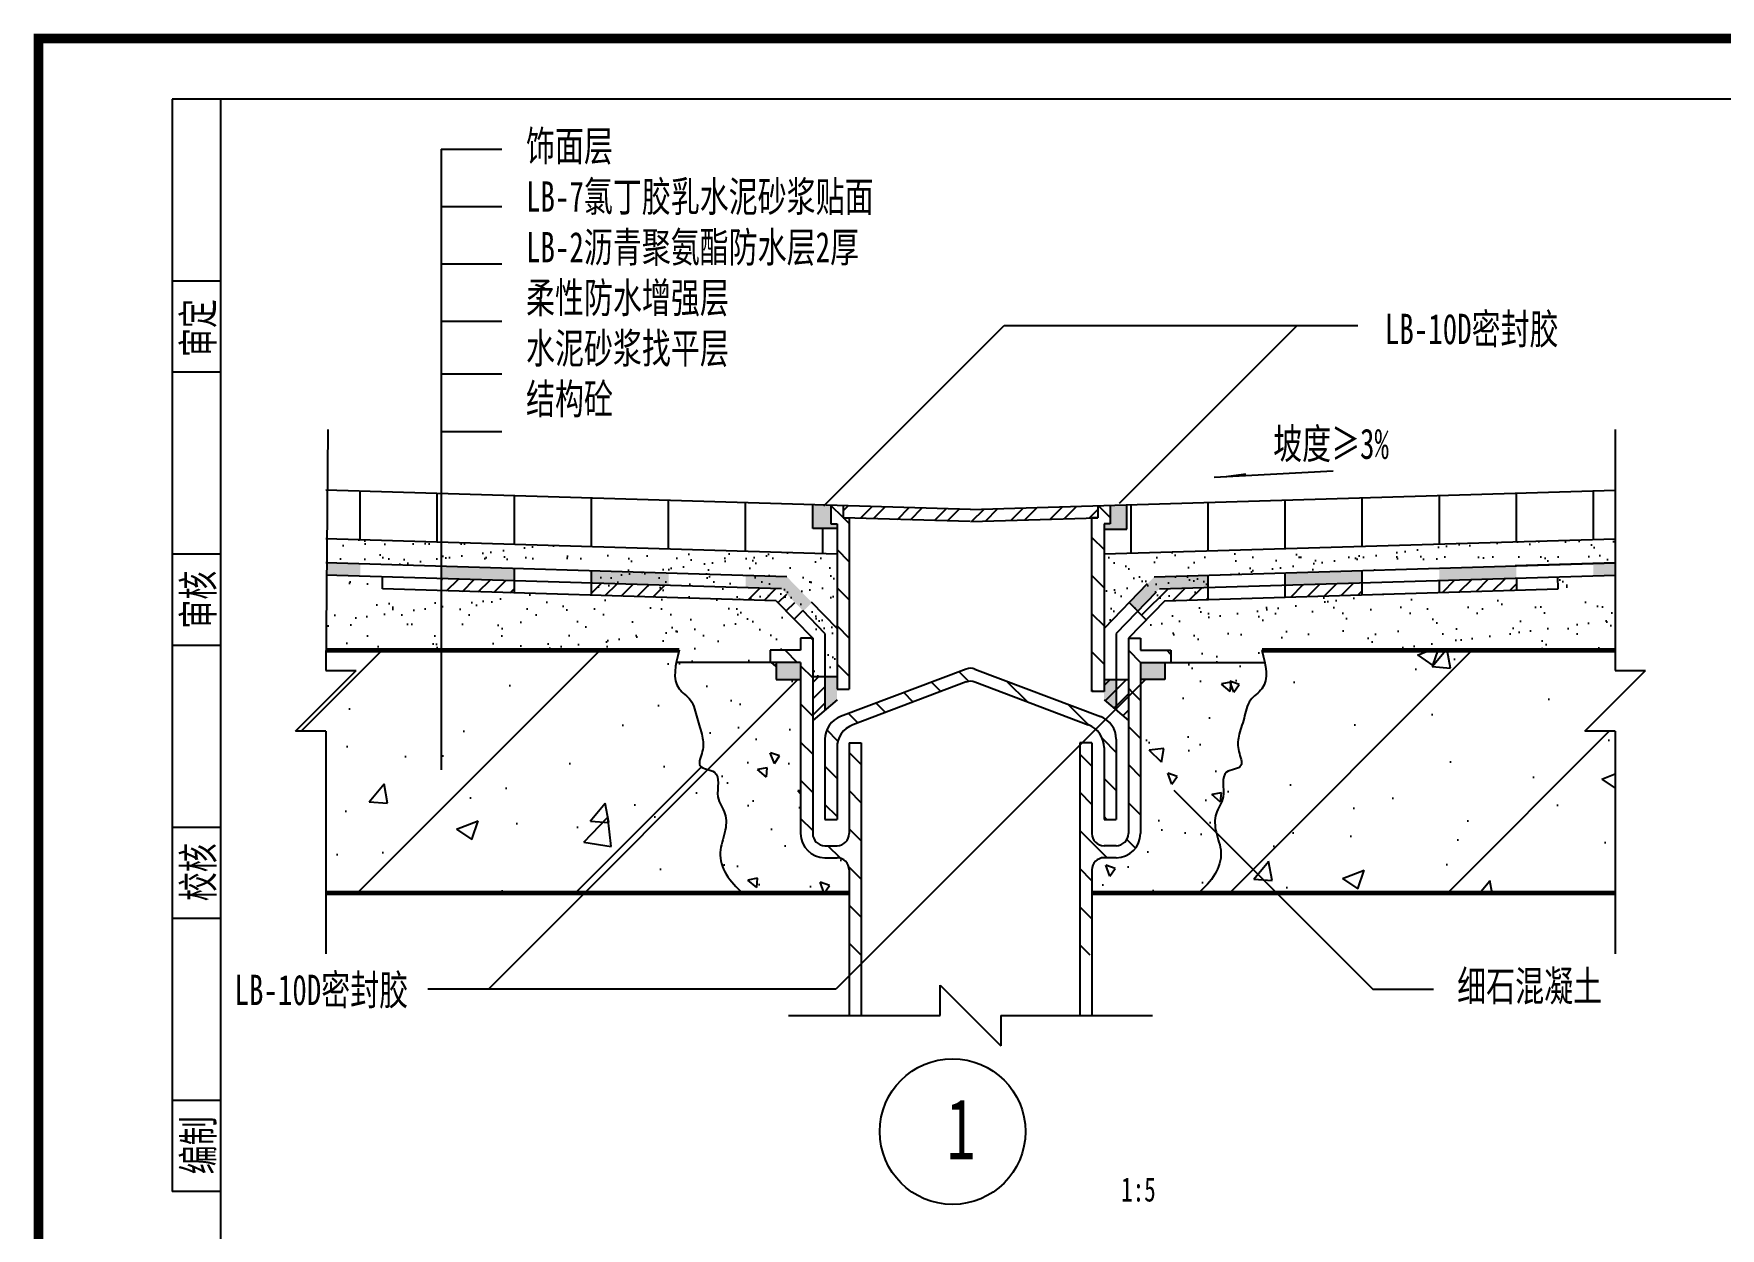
# Model space of a CAD drawing. Extents: x -1435 to -294, y -762 to 85.
# Drawn here: x -1435.2 to -1296.3, y -663.9 to -565.5 of the extents above; entities that cross this region are included whole.
import ezdxf

# ---------------------------------------------------------------- set-up
doc = ezdxf.new("R2010")
doc.units = 0
doc.layers.get('0').update_dxf_attribs({"linetype": 'CONTINUOUS'})
doc.styles.get("Standard").update_dxf_attribs({"font": 'SimSun.ttf', "width": 0.7, "height": 2.5})
pattern_1 = [(45, (-1160.6714, -112.1973), (-0.6735192, 0.6735192), [])]

msp = doc.modelspace()

# ---------------------------------------------------------------- hatches: boundary and pattern name
h = msp.add_hatch()
h.set_pattern_fill('ANSI31', color=256, scale=2, angle=45, style=0)
h.set_pattern_definition([(90, (-1160.6714, -118.197), (-6.35, 1e-15), [])])
h.paths.add_polyline_path([(-1369.04, -608.32), (-1369.04, -606.22), (-1371.04, -606.22), (-1371.04, -604.26), (-1401.66, -603.34), (-1401.66, -607.34)])
h.paths.add_polyline_path([(-1401.66, -603.34), (-1411.14, -603.06), (-1411.14, -607.06), (-1401.66, -607.34)])
h.paths.add_polyline_path([(-1345.16, -604.26), (-1345.16, -606.28), (-1347.04, -606.28), (-1347.04, -608.32), (-1336.96, -608.02), (-1332.83, -603.89)])
h.paths.add_polyline_path([(-1304.94, -607.06), (-1304.94, -603.06), (-1332.83, -603.89), (-1336.96, -608.02)])
h = msp.add_hatch(color=256)
h.paths.add_polyline_path([(-1369.54, -604.3), (-1371.04, -604.26), (-1371.04, -606.22), (-1369.04, -606.22), (-1369.04, -605.85), (-1369.54, -605.85)])
h.paths.add_polyline_path([(-1374.04, -617.26), (-1374.04, -618.66), (-1372.04, -618.66), (-1372.04, -617.26)])
h.paths.add_polyline_path([(-1345.16, -604.26), (-1346.54, -604.3), (-1346.54, -605.85), (-1347.04, -605.85), (-1347.04, -606.28), (-1345.16, -606.28)])
h.paths.add_polyline_path([(-1342.04, -618.66), (-1342.04, -617.26), (-1344.04, -617.26), (-1344.04, -618.66)])
h = msp.add_hatch()
h.set_pattern_fill('ANSI31', color=256, scale=0.7, angle=90, style=0)
h.paths.add_polyline_path([(-1368.04, -605.35), (-1368.06, -605.35), (-1368.54, -605.35), (-1368.54, -604.33), (-1369.54, -604.3), (-1369.54, -605.85), (-1369.04, -605.85), (-1369.04, -619.46), (-1368.04, -619.46)])
h.paths.add_polyline_path([(-1347.04, -605.85), (-1346.54, -605.85), (-1346.54, -604.3), (-1347.54, -604.33), (-1347.54, -605.35), (-1348.03, -605.35), (-1348.04, -605.35), (-1348.04, -619.66), (-1347.04, -619.66)])
h = msp.add_hatch()
h.set_pattern_fill('STEEL', color=256, scale=0.7, style=0)
h.set_pattern_definition([(45, (0, 0), (-1.5715448, 1.5715448), []), (45, (0, 1.1113), (-1.5715448, 1.5715448), [])])
h.paths.add_polyline_path([(-1347.54, -604.33), (-1358.04, -604.65), (-1368.54, -604.33), (-1368.54, -605.33), (-1368.06, -605.35), (-1368.04, -605.35), (-1368.04, -605.35), (-1358.04, -605.65), (-1348.04, -605.35), (-1348.04, -605.35), (-1348.03, -605.35), (-1347.54, -605.33)])
h = msp.add_hatch()
h.set_pattern_fill('AR-SAND', color=256, scale=0.05, style=0)
h.paths.add_polyline_path([(-1369.04, -608.35), (-1401.66, -607.35), (-1401.66, -609.35), (-1389.27, -609.72), (-1389.27, -610.72), (-1389.27, -611.72), (-1374.04, -612.17), (-1371.04, -615.26), (-1371.04, -618.44), (-1369.04, -618.44)])
h.paths.add_polyline_path([(-1401.66, -607.35), (-1411.06, -607.06), (-1411.08, -609.06), (-1401.66, -609.35)])
h = msp.add_hatch()
h.set_pattern_fill('AR-SAND', color=256, scale=0.05, style=0)
h.paths.add_polyline_path([(-1304.94, -607.06), (-1347.04, -608.32), (-1347.04, -614.45), (-1344.98, -612.33), (-1343.56, -613.74), (-1342.04, -612.17), (-1338.47, -612.07), (-1338.47, -611.07), (-1338.47, -610.07), (-1304.94, -609.06)])
h = msp.add_hatch(color=256)
h.paths.add_polyline_path([(-1401.66, -609.35), (-1401.66, -610.35), (-1395.62, -610.53), (-1395.62, -609.53)])
h.paths.add_polyline_path([(-1408.32, -609.15), (-1411.14, -609.06), (-1411.14, -610.06), (-1408.32, -610.15)])
h.paths.add_polyline_path([(-1389.27, -609.72), (-1389.27, -610.72), (-1382.92, -610.91), (-1382.92, -609.91)])
h.paths.add_polyline_path([(-1376.57, -610.1), (-1376.57, -611.1), (-1373.6, -611.19), (-1371.82, -613.02), (-1371.1, -612.33), (-1373.17, -610.2)])
h.paths.add_polyline_path([(-1370.04, -621.19), (-1369.04, -620.35), (-1369.04, -618.45), (-1370.04, -618.45)])
h.paths.add_polyline_path([(-1346.1, -621.14), (-1346.04, -621.08), (-1346.04, -618.66), (-1347.04, -618.66), (-1347.04, -620.35)])
h.paths.add_polyline_path([(-1344.26, -613.02), (-1342.48, -611.19), (-1338.47, -611.07), (-1338.47, -610.07), (-1342.91, -610.2), (-1344.98, -612.33)])
h.paths.add_polyline_path([(-1325.77, -609.69), (-1332.12, -609.88), (-1332.12, -610.88), (-1325.77, -610.69)])
h.paths.add_polyline_path([(-1319.42, -610.5), (-1313.07, -610.31), (-1313.07, -609.3), (-1319.42, -609.5)])
msp.add_hatch(color=256).paths.add_polyline_path([(-1304.94, -610.06), (-1304.94, -609.06), (-1306.72, -609.11), (-1306.72, -610.11)])
h = msp.add_hatch()
h.set_pattern_fill('AR-SAND', color=256, scale=0.07, style=0)
edge = h.paths.add_edge_path()
edge.add_line((-1304.94, -610.06), (-1309.65, -610.2))
edge.add_line((-1309.65, -610.2), (-1309.62, -611.2))
edge.add_line((-1309.62, -611.2), (-1342.04, -612.17))
edge.add_line((-1342.04, -612.17), (-1345.04, -615.26))
edge.add_line((-1345.04, -615.26), (-1344.04, -615.26))
edge.add_line((-1344.04, -615.26), (-1344.04, -616.26))
edge.add_line((-1344.04, -616.26), (-1341.54, -616.26))
edge.add_line((-1341.54, -616.26), (-1341.54, -617.26))
edge.add_line((-1341.54, -617.26), (-1333.8, -617.26))
edge.add_spline(control_points=[(-1333.8, -617.26), (-1333.87, -616.94), (-1333.95, -616.6), (-1334.04, -616.26)], knot_values=[0, 0, 0, 0, 0.894815, 0.894815, 0.894815, 0.894815], degree=3, periodic=0)
edge.add_line((-1334.04, -616.26), (-1306.77, -616.26))
edge.add_line((-1306.77, -616.26), (-1304.94, -616.26))
edge.add_line((-1304.94, -616.26), (-1304.94, -610.06))
edge = h.paths.add_edge_path()
edge.add_line((-1372.04, -615.26), (-1371.04, -615.26))
edge.add_line((-1371.04, -615.26), (-1374.04, -612.17))
edge.add_line((-1374.04, -612.17), (-1401.66, -611.35))
edge.add_line((-1401.66, -611.35), (-1401.66, -616.26))
edge.add_line((-1401.66, -616.26), (-1382.04, -616.26))
edge.add_spline(control_points=[(-1382.04, -616.26), (-1382.13, -616.6), (-1382.21, -616.94), (-1382.28, -617.26)], knot_values=[0, 0, 0, 0, 0.894815, 0.894815, 0.894815, 0.894815], degree=3, periodic=0)
edge.add_line((-1382.28, -617.26), (-1374.54, -617.26))
edge.add_line((-1374.54, -617.26), (-1374.54, -616.26))
edge.add_line((-1374.54, -616.26), (-1372.04, -616.26))
edge.add_line((-1372.04, -616.26), (-1372.04, -615.26))
h.paths.add_polyline_path([(-1401.66, -611.35), (-1406.47, -611.2), (-1406.47, -610.2), (-1411.08, -610.06), (-1411.13, -616.26), (-1401.66, -616.26)])
h = msp.add_hatch()
h.set_pattern_fill('ANSI31', color=256, scale=0.3, style=0)
h.set_pattern_definition(pattern_1)
h.paths.add_polyline_path([(-1370.04, -618.45), (-1371.04, -618.45), (-1371.04, -622.04), (-1370.04, -621.19)])
h.paths.add_polyline_path([(-1346.04, -618.66), (-1347.04, -618.66), (-1347.04, -620.35), (-1346.1, -621.14), (-1346.04, -621.08)])
h.paths.add_polyline_path([(-1374.04, -612.17), (-1372.54, -613.72), (-1371.82, -613.02), (-1373.6, -611.19), (-1376.57, -611.1), (-1376.57, -612.1)])
h.paths.add_polyline_path([(-1389.27, -610.72), (-1389.27, -611.72), (-1382.92, -611.91), (-1382.92, -610.91)])
h.paths.add_polyline_path([(-1401.66, -610.35), (-1401.66, -611.35), (-1395.62, -611.53), (-1395.62, -610.53)])
h.paths.add_polyline_path([(-1338.47, -612.07), (-1338.47, -611.07), (-1342.48, -611.19), (-1344.26, -613.02), (-1343.54, -613.72), (-1342.04, -612.17)])
h.paths.add_polyline_path([(-1325.77, -611.69), (-1325.77, -610.69), (-1332.12, -610.88), (-1332.12, -611.88)])
h.paths.add_polyline_path([(-1313.07, -611.31), (-1313.07, -610.31), (-1319.42, -610.5), (-1319.42, -611.5)])
h = msp.add_hatch()
h.set_pattern_fill('ANSI31', color=256, scale=0.7, angle=90, style=0)
h.paths.add_polyline_path([(-1358.39, -618.87, -0.182182), (-1357.69, -618.87), (-1348.34, -622.4, -0.089799), (-1347.72, -622.76), (-1346.9, -621.94, 0.06218), (-1347.34, -621.71), (-1357.69, -617.8, 0.182182), (-1358.39, -617.8), (-1368.75, -621.71, 0.312183), (-1370.04, -623.58), (-1370.04, -630.19), (-1369.04, -630.19), (-1369.04, -624.27, -0.312183), (-1367.75, -622.4)])
h.paths.add_polyline_path([(-1367.04, -623.89), (-1368.04, -623.89), (-1368.04, -631.36, -0.414214), (-1369.04, -632.36), (-1370.04, -632.36, -0.414214), (-1371.04, -631.36), (-1371.04, -615.26), (-1372.04, -615.26), (-1372.04, -616.26), (-1374.54, -616.26), (-1374.54, -617.26), (-1372.04, -617.26), (-1372.04, -631.35, 0.414214), (-1370.04, -633.35), (-1369.04, -633.35, -0.414214), (-1368.04, -634.35), (-1368.04, -641.35), (-1367.04, -641.35)])
h.paths.add_polyline_path([(-1347.04, -633.35), (-1346.04, -633.35, 0.414214), (-1344.04, -631.35), (-1344.04, -619.08), (-1345.04, -620.08), (-1345.04, -631.36, -0.414214), (-1346.04, -632.36), (-1347.04, -632.36, -0.414214), (-1348.04, -631.36), (-1348.04, -623.89), (-1348.85, -623.89), (-1349.04, -624.08), (-1349.04, -641.35), (-1348.04, -641.35), (-1348.04, -634.35, -0.414214)])
h.paths.add_polyline_path([(-1346.04, -623.58, 0.245243), (-1346.9, -621.94), (-1347.72, -622.76, -0.21632), (-1347.04, -624.27), (-1347.04, -630.19), (-1346.04, -630.19)], flags=17)
h = msp.add_hatch()
h.set_pattern_fill('ANSI31', color=256, scale=0.7, angle=90, style=0)
h.paths.add_polyline_path([(-1341.54, -616.26), (-1344.04, -616.26), (-1344.04, -615.26), (-1345.04, -615.26), (-1345.04, -620.08), (-1344.04, -619.08), (-1344.04, -617.26), (-1341.54, -617.26)])
h = msp.add_hatch()
h.set_pattern_fill('ANSI31', color=256, scale=4, style=0)
edge = h.paths.add_edge_path()
edge.add_spline(control_points=[(-1379.67, -626.08), (-1379.95, -626), (-1380.64, -625.81), (-1380, -624.52), (-1380.1, -623.25), (-1380.63, -621.87), (-1380.86, -620.32), (-1382.5, -619.32), (-1382.45, -618.1), (-1382.28, -617.26)], knot_values=[0.894815, 0.894815, 0.894815, 0.894815, 1.651249, 2.814558, 4.083348, 5.629039, 7.211214, 8.534321, 10.805227, 10.805227, 10.805227, 10.805227], degree=3, periodic=0)
edge.add_spline(control_points=[(-1382.28, -617.26), (-1382.21, -616.94), (-1382.13, -616.6), (-1382.04, -616.26)], knot_values=[0, 0, 0, 0, 0.894815, 0.894815, 0.894815, 0.894815], degree=3, periodic=0)
edge.add_line((-1382.04, -616.26), (-1411.13, -616.26))
edge.add_line((-1411.13, -616.26), (-1411.14, -617.93))
edge.add_line((-1411.14, -617.93), (-1408.64, -617.93))
edge.add_line((-1408.64, -617.93), (-1413.64, -622.93))
edge.add_line((-1413.64, -622.93), (-1411.14, -622.93))
edge.add_line((-1411.14, -622.93), (-1411.14, -636.26))
edge.add_line((-1411.14, -636.26), (-1389.86, -636.26))
edge.add_line((-1389.86, -636.26), (-1379.67, -626.08))
edge = h.paths.add_edge_path()
edge.add_spline(control_points=[(-1376.82, -636.26), (-1377.32, -635.79), (-1378.27, -634.88), (-1378.89, -632.93), (-1378.2, -631.34), (-1378.09, -629.66), (-1379.23, -628.31), (-1378.53, -626.43), (-1379.48, -626.14), (-1379.67, -626.08)], knot_values=[10.805227, 10.805227, 10.805227, 10.805227, 12.865684, 14.737706, 16.463716, 17.964378, 19.47441, 21.526341, 22.068301, 22.068301, 22.068301, 22.068301], degree=3, periodic=0)
edge.add_line((-1379.67, -626.08), (-1389.86, -636.26))
edge.add_line((-1389.86, -636.26), (-1376.82, -636.26))
edge = h.paths.add_edge_path()
edge.add_line((-1304.94, -622.93), (-1307.44, -622.93))
edge.add_line((-1307.44, -622.93), (-1302.44, -617.93))
edge.add_line((-1302.44, -617.93), (-1304.94, -617.93))
edge.add_line((-1304.94, -617.93), (-1304.94, -616.26))
edge.add_line((-1304.94, -616.26), (-1334.04, -616.26))
edge.add_spline(control_points=[(-1334.04, -616.26), (-1333.95, -616.6), (-1333.87, -616.94), (-1333.8, -617.26)], knot_values=[0, 0, 0, 0, 0.894815, 0.894815, 0.894815, 0.894815], degree=3, periodic=0)
edge.add_spline(control_points=[(-1333.8, -617.26), (-1333.63, -618.1), (-1333.58, -619.32), (-1335.22, -620.32), (-1335.45, -621.87), (-1335.99, -623.25), (-1336.08, -624.52), (-1335.34, -626.03), (-1337.67, -626.09), (-1336.85, -628.31), (-1337.99, -629.66), (-1337.92, -630.75), (-1337.8, -631.27), (-1337.79, -631.29)], knot_values=[0.894815, 0.894815, 0.894815, 0.894815, 3.165721, 4.488828, 6.071003, 7.616694, 8.885484, 10.048793, 11.347188, 13.399118, 14.909151, 16.409813, 16.471314, 16.471314, 16.471314, 16.471314], degree=3, periodic=0)
edge.add_line((-1337.79, -631.29), (-1332.82, -636.26))
edge.add_line((-1332.82, -636.26), (-1304.94, -636.26))
edge.add_line((-1304.94, -636.26), (-1304.94, -622.93))
edge = h.paths.add_edge_path()
edge.add_spline(control_points=[(-1337.79, -631.29), (-1337.66, -631.84), (-1337.2, -632.95), (-1337.81, -634.88), (-1338.76, -635.79), (-1339.26, -636.26)], knot_values=[16.471314, 16.471314, 16.471314, 16.471314, 18.135823, 20.007845, 22.068301, 22.068301, 22.068301, 22.068301], degree=3, periodic=0)
edge.add_line((-1339.26, -636.26), (-1332.82, -636.26))
edge.add_line((-1332.82, -636.26), (-1337.79, -631.29))
h = msp.add_hatch()
h.set_pattern_fill('AR-CONC', color=256, scale=0.1, style=0)
h.set_pattern_definition([(50, (0, 0), (18.21847, -1.59391), [1.905, -20.955]), (355, (0, 0), (-3.52428, 19.10566), [1.524, -16.764]), (100.451, (1.518, -0.133), (14.69425, 17.51167), [1.619, -17.809]), (46.1842, (0, 5.08), (27.1079, -4.20423), [2.8575, -31.4325]), (96.6356, (2.26, 4.73), (23.74042, 24.74256), [2.4285, -26.7135]), (351.184, (0, 5.08), (23.74046, 24.7425), [2.286, -25.146]), (21, (2.54, 3.81), (15.16149, -10.22655), [1.905, -20.955]), (326, (2.54, 3.81), (6.1802, 18.4188), [1.524, -16.764]), (71.4514, (3.803, 2.958), (21.34165, 8.19229), [1.619, -17.809]), (37.5, (0, 0), (0.30886, 8.455504), [0, -16.5608, 0, -17.018, 0, -16.8275]), (7.5, (0, 0), (6.681966, 10.01806), [0, -9.7028, 0, -16.1798, 0, -6.4135]), (327.5, (-5.664, 0), (13.55906, -0.572874), [0, -6.35, 0, -19.812, 0, -26.289]), (317.5, (-8.204, 0), (14.81292, 2.54265), [0, -8.255, 0, -13.1572, 0, -18.669])])
edge = h.paths.add_edge_path()
edge.add_line((-1304.94, -622.93), (-1307.44, -622.93))
edge.add_line((-1307.44, -622.93), (-1302.44, -617.93))
edge.add_line((-1302.44, -617.93), (-1304.94, -617.93))
edge.add_line((-1304.94, -617.93), (-1304.94, -616.26))
edge.add_line((-1304.94, -616.26), (-1334.04, -616.26))
edge.add_spline(control_points=[(-1334.04, -616.26), (-1333.95, -616.6), (-1333.87, -616.94), (-1333.8, -617.26)], knot_values=[0, 0, 0, 0, 0.894815, 0.894815, 0.894815, 0.894815], degree=3, periodic=0)
edge.add_spline(control_points=[(-1333.8, -617.26), (-1333.63, -618.1), (-1333.58, -619.32), (-1335.22, -620.32), (-1335.45, -621.87), (-1335.99, -623.25), (-1336.08, -624.52), (-1335.34, -626.03), (-1337.67, -626.09), (-1336.85, -628.31), (-1337.99, -629.66), (-1337.92, -630.75), (-1337.8, -631.27), (-1337.79, -631.29)], knot_values=[0.894815, 0.894815, 0.894815, 0.894815, 3.165721, 4.488828, 6.071003, 7.616694, 8.885484, 10.048793, 11.347188, 13.399118, 14.909151, 16.409813, 16.471314, 16.471314, 16.471314, 16.471314], degree=3, periodic=0)
edge.add_line((-1337.79, -631.29), (-1332.82, -636.26))
edge.add_line((-1332.82, -636.26), (-1304.94, -636.26))
edge.add_line((-1304.94, -636.26), (-1304.94, -622.93))
edge = h.paths.add_edge_path()
edge.add_spline(control_points=[(-1337.79, -631.29), (-1337.66, -631.84), (-1337.2, -632.95), (-1337.81, -634.88), (-1338.76, -635.79), (-1339.26, -636.26)], knot_values=[16.471314, 16.471314, 16.471314, 16.471314, 18.135823, 20.007845, 22.068301, 22.068301, 22.068301, 22.068301], degree=3, periodic=0)
edge.add_line((-1339.26, -636.26), (-1332.82, -636.26))
edge.add_line((-1332.82, -636.26), (-1337.79, -631.29))
edge = h.paths.add_edge_path()
edge.add_spline(control_points=[(-1376.82, -636.26), (-1377.32, -635.79), (-1378.27, -634.88), (-1378.89, -632.93), (-1378.2, -631.34), (-1378.09, -629.66), (-1379.23, -628.31), (-1378.53, -626.43), (-1379.48, -626.14), (-1379.67, -626.08)], knot_values=[10.805227, 10.805227, 10.805227, 10.805227, 12.865684, 14.737706, 16.463716, 17.964378, 19.47441, 21.526341, 22.068301, 22.068301, 22.068301, 22.068301], degree=3, periodic=0)
edge.add_line((-1379.67, -626.08), (-1389.86, -636.26))
edge.add_line((-1389.86, -636.26), (-1376.82, -636.26))
edge = h.paths.add_edge_path()
edge.add_spline(control_points=[(-1379.67, -626.08), (-1379.95, -626), (-1380.64, -625.81), (-1380, -624.52), (-1380.1, -623.25), (-1380.63, -621.87), (-1380.86, -620.32), (-1382.5, -619.32), (-1382.45, -618.1), (-1382.28, -617.26)], knot_values=[0.894815, 0.894815, 0.894815, 0.894815, 1.651249, 2.814558, 4.083348, 5.629039, 7.211214, 8.534321, 10.805227, 10.805227, 10.805227, 10.805227], degree=3, periodic=0)
edge.add_spline(control_points=[(-1382.28, -617.26), (-1382.21, -616.94), (-1382.13, -616.6), (-1382.04, -616.26)], knot_values=[0, 0, 0, 0, 0.894815, 0.894815, 0.894815, 0.894815], degree=3, periodic=0)
edge.add_line((-1382.04, -616.26), (-1411.13, -616.26))
edge.add_line((-1411.13, -616.26), (-1411.14, -617.93))
edge.add_line((-1411.14, -617.93), (-1408.64, -617.93))
edge.add_line((-1408.64, -617.93), (-1413.64, -622.93))
edge.add_line((-1413.64, -622.93), (-1411.14, -622.93))
edge.add_line((-1411.14, -622.93), (-1411.14, -636.26))
edge.add_line((-1411.14, -636.26), (-1389.86, -636.26))
edge.add_line((-1389.86, -636.26), (-1379.67, -626.08))
h = msp.add_hatch()
h.set_pattern_fill('AR-CONC', color=256, scale=0.05, angle=90, style=0)
h.set_pattern_definition([(140, (-1160.6714, -112.197), (0.79695, 9.10923), [0.9525, -10.4775]), (85, (-1160.671, -112.197), (-9.55283, -1.76214), [0.762, -8.382]), (190.451, (-1160.605, -111.438), (-8.75583, 7.34713), [0.8095, -8.9045]), (136.1842, (-1163.211, -112.197), (2.10212, 13.55395), [1.42875, -15.71625]), (186.6356, (-1163.036, -111.068), (-12.37128, 11.8702), [1.21425, -13.35675]), (81.184, (-1163.211, -112.197), (-12.37126, 11.87023), [1.143, -12.573]), (111, (-1162.5764, -110.927), (5.11328, 7.58074), [0.9525, -10.4775]), (56, (-1162.576, -110.927), (-9.2094, 3.0901), [0.762, -8.382]), (161.4514, (-1162.15, -110.2955), (-4.09614, 10.67082), [0.8095, -8.9045]), (127.5, (-1160.6714, -112.1973), (-4.227752, 0.15443), [0, -8.2804, 0, -8.509, 0, -8.41375]), (97.5, (-1160.6714, -112.1973), (-5.00903, 3.340983), [0, -4.8514, 0, -8.0899, 0, -3.20675]), (57.5, (-1160.6714, -115.0294), (0.286437, 6.77953), [0, -3.175, 0, -9.906, 0, -13.1445]), (47.5, (-1160.6714, -116.2994), (-1.271325, 7.40646), [0, -4.1275, 0, -6.5786, 0, -9.3345])])
edge = h.paths.add_edge_path()
edge.add_line((-1372.04, -618.66), (-1372.26, -618.66))
edge.add_line((-1372.26, -618.66), (-1379.67, -626.08))
edge.add_spline(control_points=[(-1379.67, -626.08), (-1379.48, -626.14), (-1378.53, -626.43), (-1379.23, -628.31), (-1378.09, -629.66), (-1378.2, -631.34), (-1378.89, -632.93), (-1378.27, -634.88), (-1377.32, -635.79), (-1376.82, -636.26)], knot_values=[10.805227, 10.805227, 10.805227, 10.805227, 11.347188, 13.399118, 14.909151, 16.409813, 18.135823, 20.007845, 22.068301, 22.068301, 22.068301, 22.068301], degree=3, periodic=0)
edge.add_line((-1376.82, -636.26), (-1368.04, -636.26))
edge.add_line((-1368.04, -636.26), (-1368.04, -634.35))
edge.add_arc((-1369.04, -634.35), 1, 0, 90)
edge.add_line((-1369.04, -633.35), (-1370.04, -633.35))
edge.add_arc((-1370.04, -631.35), 2, 180, 270, ccw=False)
edge.add_line((-1372.04, -631.35), (-1372.04, -618.66))
edge = h.paths.add_edge_path()
edge.add_spline(control_points=[(-1382.28, -617.26), (-1382.45, -618.1), (-1382.5, -619.32), (-1380.86, -620.32), (-1380.63, -621.87), (-1380.1, -623.25), (-1380, -624.52), (-1380.64, -625.81), (-1379.95, -626), (-1379.67, -626.08)], knot_values=[0.894815, 0.894815, 0.894815, 0.894815, 3.165721, 4.488828, 6.071003, 7.616694, 8.885484, 10.048793, 10.805227, 10.805227, 10.805227, 10.805227], degree=3, periodic=0)
edge.add_line((-1379.67, -626.08), (-1372.26, -618.66))
edge.add_line((-1372.26, -618.66), (-1374.04, -618.66))
edge.add_line((-1374.04, -618.66), (-1374.04, -617.26))
edge.add_line((-1374.04, -617.26), (-1382.28, -617.26))
edge = h.paths.add_edge_path()
edge.add_spline(control_points=[(-1339.26, -636.26), (-1338.76, -635.79), (-1337.81, -634.88), (-1337.19, -632.93), (-1337.88, -631.34), (-1337.99, -629.66), (-1336.85, -628.31), (-1337.67, -626.09), (-1335.34, -626.03), (-1336.08, -624.52), (-1335.99, -623.25), (-1335.45, -621.87), (-1335.22, -620.32), (-1333.58, -619.32), (-1333.63, -618.1), (-1333.8, -617.26)], knot_values=[0.894815, 0.894815, 0.894815, 0.894815, 2.955271, 4.827293, 6.553303, 8.053965, 9.563997, 11.615928, 12.914323, 14.077631, 15.346421, 16.892113, 18.474288, 19.797395, 22.068301, 22.068301, 22.068301, 22.068301], degree=3, periodic=0)
edge.add_line((-1333.8, -617.26), (-1342.04, -617.26))
edge.add_line((-1342.04, -617.26), (-1342.04, -618.66))
edge.add_line((-1342.04, -618.66), (-1343.63, -618.66))
edge.add_line((-1343.63, -618.66), (-1344.04, -619.08))
edge.add_line((-1344.04, -619.08), (-1344.04, -631.35))
edge.add_arc((-1346.04, -631.35), 2, -90, 0, ccw=False)
edge.add_line((-1346.04, -633.35), (-1347.04, -633.35))
edge.add_arc((-1347.04, -634.35), 1, 90, 180)
edge.add_line((-1348.04, -634.35), (-1348.04, -636.26))
edge.add_line((-1348.04, -636.26), (-1339.26, -636.26))
h = msp.add_hatch()
h.set_pattern_fill('ANSI31', color=256, scale=0.3, style=0)
h.set_pattern_definition(pattern_1)
h.paths.add_polyline_path([(-1346.04, -621.08), (-1345.04, -620.08), (-1345.04, -618.66), (-1346.04, -618.66)])
h.paths.add_polyline_path([(-1346.04, -621.08), (-1346.04, -621.19), (-1345.04, -622.04), (-1345.04, -620.08)])

# ---------------------------------------------------------------- linework, layer by layer
for p, q in [((-1169.82, -570.85), (-1423.82, -570.85)), ((-1423.82, -570.85), (-1423.82, -660.85)), ((-1419.82, -570.85), (-1419.82, -756.85)), ((-1401.66, -574.95), (-1401.66, -626.11)), ((-1401.66, -574.95), (-1396.66, -574.95)), ((-1401.66, -579.68), (-1396.66, -579.68)), ((-1401.66, -584.41), (-1396.66, -584.41)), ((-1419.82, -585.85), (-1423.82, -585.85)), ((-1401.66, -589.14), (-1396.66, -589.14)), ((-1370.12, -604.35), (-1355.27, -589.5)), ((-1355.27, -589.5), (-1326.14, -589.5)), ((-1345.78, -604.14), (-1331.14, -589.5)), ((-1419.82, -593.35), (-1423.82, -593.35)), ((-1401.66, -593.49), (-1396.66, -593.49)), ((-1410.99, -598.06), (-1411.14, -617.93)), ((-1401.66, -598.22), (-1396.66, -598.22)), ((-1304.94, -598.06), (-1304.94, -617.93)), ((-1328.16, -601.5), (-1337.96, -602.01)), ((-1358.04, -604.65), (-1411.14, -603.06)), ((-1371.04, -606.22), (-1371.04, -604.26)), ((-1369.54, -604.3), (-1369.54, -605.85)), ((-1368.54, -604.33), (-1368.54, -605.35)), ((-1358.04, -604.65), (-1304.94, -603.06)), ((-1347.54, -604.33), (-1347.54, -605.35)), ((-1346.54, -604.3), (-1346.54, -605.85)), ((-1345.16, -606.28), (-1345.16, -604.26)), ((-1358.07, -605.65), (-1368.54, -605.33)), ((-1368.54, -605.35), (-1368.04, -605.35)), ((-1368.04, -605.35), (-1368.04, -619.46)), ((-1358.01, -605.65), (-1347.54, -605.33)), ((-1347.54, -605.35), (-1348.04, -605.35)), ((-1348.04, -619.66), (-1348.04, -605.35)), ((-1369.04, -608.35), (-1411.14, -607.06)), ((-1369.04, -606.22), (-1371.04, -606.22)), ((-1369.54, -605.85), (-1369.04, -605.85)), ((-1369.04, -605.85), (-1369.04, -619.46)), ((-1346.54, -605.85), (-1347.04, -605.85)), ((-1347.04, -605.85), (-1347.04, -619.66)), ((-1347.04, -606.28), (-1345.16, -606.28)), ((-1347.04, -608.32), (-1304.94, -607.06)), ((-1419.82, -608.35), (-1423.82, -608.35)), ((-1373.17, -610.2), (-1411.14, -609.06)), ((-1395.62, -610.53), (-1395.62, -609.53)), ((-1389.27, -610.72), (-1389.27, -609.72)), ((-1342.91, -610.2), (-1304.94, -609.06)), ((-1332.12, -610.88), (-1332.12, -609.88)), ((-1325.77, -610.69), (-1325.77, -609.69)), ((-1304.94, -609.06), (-1313.16, -609.31)), ((-1373.6, -611.19), (-1411.14, -610.06)), ((-1406.47, -611.2), (-1406.47, -610.2)), ((-1374.04, -612.17), (-1406.47, -611.2)), ((-1395.62, -611.53), (-1395.62, -610.53)), ((-1389.27, -611.72), (-1389.27, -610.72)), ((-1343.48, -610.78), (-1347.04, -614.45)), ((-1342.48, -611.19), (-1304.94, -610.06)), ((-1342.04, -612.17), (-1309.62, -611.2)), ((-1338.47, -611.07), (-1338.47, -610.07)), ((-1338.47, -612.07), (-1338.47, -611.07)), ((-1332.12, -611.88), (-1332.12, -610.88)), ((-1325.77, -611.69), (-1325.77, -610.69)), ((-1319.44, -610.51), (-1319.44, -611.56)), ((-1313.07, -610.31), (-1313.07, -611.31)), ((-1309.62, -611.2), (-1309.65, -610.2)), ((-1374.04, -612.17), (-1371.04, -615.26)), ((-1369.04, -614.45), (-1371.14, -612.3)), ((-1342.76, -611.48), (-1346.04, -614.86)), ((-1342.04, -612.17), (-1345.04, -615.26)), ((-1344.97, -612.33), (-1343.56, -613.74)), ((-1370.04, -614.86), (-1371.85, -612.99)), ((-1371.04, -615.26), (-1372.04, -615.26)), ((-1372.04, -615.26), (-1372.04, -616.26)), ((-1371.04, -615.26), (-1371.04, -631.36)), ((-1370.04, -614.86), (-1370.04, -621.19)), ((-1346.04, -614.86), (-1346.04, -621.19)), ((-1345.04, -615.26), (-1345.04, -631.36)), ((-1345.04, -615.26), (-1344.04, -615.26)), ((-1344.04, -615.26), (-1344.04, -616.26)), ((-1419.82, -615.85), (-1423.82, -615.85)), ((-1382.04, -616.26), (-1411.14, -616.26)), ((-1372.04, -616.26), (-1374.54, -616.26)), ((-1374.54, -616.26), (-1374.54, -617.26)), ((-1344.04, -616.26), (-1341.54, -616.26)), ((-1341.54, -616.26), (-1341.54, -617.26)), ((-1334.04, -616.26), (-1306.77, -616.26)), ((-1413.64, -622.93), (-1408.64, -617.93)), ((-1411.14, -617.93), (-1408.64, -617.93)), ((-1372.04, -617.26), (-1382.28, -617.26)), ((-1374.04, -617.26), (-1374.04, -618.66)), ((-1372.04, -617.26), (-1372.04, -631.35)), ((-1358.39, -617.8), (-1368.75, -621.71)), ((-1357.69, -617.8), (-1347.34, -621.71)), ((-1344.04, -617.26), (-1344.04, -631.35)), ((-1344.04, -617.26), (-1333.8, -617.26)), ((-1342.04, -617.26), (-1342.04, -618.66)), ((-1307.44, -622.93), (-1302.44, -617.93)), ((-1304.94, -617.93), (-1302.44, -617.93)), ((-1372.26, -618.66), (-1397.76, -644.17)), ((-1374.04, -618.66), (-1372.04, -618.66)), ((-1369.04, -618.44), (-1371.04, -618.44)), ((-1343.63, -618.66), (-1369.13, -644.17)), ((-1369.04, -619.46), (-1368.04, -619.46)), ((-1358.39, -618.87), (-1367.75, -622.4)), ((-1357.69, -618.87), (-1348.34, -622.4)), ((-1347.04, -619.66), (-1348.04, -619.66)), ((-1347.04, -618.66), (-1345.04, -618.66)), ((-1342.04, -618.66), (-1344.04, -618.66)), ((-1369.04, -620.35), (-1371.04, -622.04)), ((-1347.04, -620.35), (-1345.04, -622.04)), ((-1411.14, -622.93), (-1413.64, -622.93)), ((-1411.14, -622.93), (-1411.14, -641.26)), ((-1370.04, -623.58), (-1370.04, -630.19)), ((-1346.04, -623.58), (-1346.04, -630.19)), ((-1304.94, -622.93), (-1307.44, -622.93)), ((-1304.94, -622.93), (-1304.94, -641.26)), ((-1369.04, -624.27), (-1369.04, -630.19)), ((-1368.04, -623.89), (-1368.04, -631.36)), ((-1368.04, -623.89), (-1367.04, -623.89)), ((-1367.04, -623.89), (-1367.04, -646.35)), ((-1349.04, -623.89), (-1349.04, -646.35)), ((-1348.04, -623.89), (-1349.04, -623.89)), ((-1348.04, -623.89), (-1348.04, -631.36)), ((-1347.04, -624.27), (-1347.04, -630.19)), ((-1341.3, -627.78), (-1324.91, -644.17)), ((-1370.04, -630.19), (-1369.04, -630.19)), ((-1347.04, -630.19), (-1346.04, -630.19)), ((-1419.82, -630.85), (-1423.82, -630.85)), ((-1370.04, -632.36), (-1369.04, -632.36)), ((-1370.04, -632.36), (-1370.04, -632.36)), ((-1370.04, -633.35), (-1369.04, -633.35)), ((-1346.04, -632.36), (-1347.04, -632.36)), ((-1346.04, -633.35), (-1347.04, -633.35)), ((-1346.04, -632.36), (-1346.04, -632.36)), ((-1368.04, -634.35), (-1368.04, -646.35)), ((-1348.04, -634.35), (-1348.04, -646.35)), ((-1368.04, -636.26), (-1411.14, -636.26)), ((-1348.04, -636.26), (-1304.94, -636.26)), ((-1419.82, -638.35), (-1423.82, -638.35)), ((-1369.13, -644.17), (-1402.76, -644.17)), ((-1360.54, -643.85), (-1355.54, -648.85)), ((-1360.54, -646.35), (-1360.54, -643.85)), ((-1324.91, -644.17), (-1319.91, -644.17)), ((-1373.04, -646.35), (-1360.54, -646.35)), ((-1355.54, -646.35), (-1343.04, -646.35)), ((-1355.54, -646.35), (-1355.54, -648.85)), ((-1419.82, -653.35), (-1423.82, -653.35)), ((-1419.82, -660.85), (-1423.82, -660.85))]:
    msp.add_line(p, q)
for points, const_width in [([(-1434.82, -761.85), (-1164.82, -761.85), (-1164.82, -565.85), (-1434.82, -565.85), (-1434.82, -761.85)], 0.8), ([(-1382.04, -616.26), (-1411.14, -616.26)], 0.4), ([(-1304.94, -616.26), (-1334.04, -616.26)], 0.4), ([(-1368.04, -636.26), (-1411.14, -636.26)], 0.4), ([(-1304.94, -636.26), (-1348.04, -636.26)], 0.4)]:
    msp.add_lwpolyline(points, dxfattribs=dict(const_width=const_width))
msp.add_lwpolyline([(-1337.96, -602.01, 0, 0.2, 0), (-1335.34, -601.76, 0.2, 0.2, 0)], format="xyseb")
msp.add_circle((-1359.52, -655.92), 6)
for centre, radius, start, end in [((-1358.04, -618.74), 1, 69.35, 110.65), ((-1358.04, -619.81), 1, 69.35, 110.65), ((-1368.04, -623.58), 2, 110.65, 180), ((-1367.04, -624.27), 2, 110.65, 180), ((-1349.04, -624.27), 2, 0, 69.35), ((-1348.04, -623.58), 2, 0, 69.35), ((-1370.04, -631.36), 1, 270, 270), ((-1346.04, -631.36), 1, 270, 270), ((-1370.04, -631.35), 2, 180, 270), ((-1370.04, -631.36), 1, 180, 270), ((-1369.04, -631.36), 1, 270, 0), ((-1347.04, -631.36), 1, 180, 270), ((-1346.04, -631.35), 2, 270, 0), ((-1346.04, -631.36), 1, 270, 0), ((-1369.04, -634.35), 1, 0, 90), ((-1347.04, -634.35), 1, 90, 180)]:
    msp.add_arc(centre, radius, start, end)
for points in [[(-1382.04, -616.26), (-1382.04, -619.43), (-1381.11, -620.37), (-1380.57, -621.86), (-1380.14, -623.34), (-1380.14, -624.61), (-1380.32, -625.76), (-1379.14, -626.3), (-1378.85, -628.33), (-1378.28, -629.73), (-1378.28, -631.23), (-1378.67, -632.91), (-1378.17, -634.71), (-1376.82, -636.26)], [(-1334.04, -616.26), (-1334.04, -619.43), (-1334.98, -620.37), (-1335.51, -621.86), (-1335.94, -623.34), (-1335.94, -624.61), (-1335.76, -625.76), (-1336.94, -626.3), (-1337.23, -628.33), (-1337.81, -629.73), (-1337.81, -631.23), (-1337.41, -632.91), (-1337.91, -634.71), (-1339.26, -636.26)]]:
    msp.add_spline(points, degree=3)

# ---------------------------------------------------------------- texts
for s, insert, char_height, width, attachment_point in [('饰面层\\PLB-7氯丁胶乳水泥砂浆贴面\\PLB-2沥青聚氨酯防水层2厚\\P柔性防水增强层\\P水泥砂浆找平层\\P结构砼', (-1394.66, -573.45), 2.5, 50, 1), ('LB-10D密封胶', (-1309.6, -591.32), 2.5, 101.1967, 9), ('坡度≥3%', (-1333.11, -600.76), 2.5, 30.052, 7), ('LB-10D密封胶', (-1404.37, -645.78), 2.5, 91.4277, 9), ('细石混凝土', (-1317.95, -642.67), 2.5, 50.0329, 1), ('1', (-1360.02, -653.21), 5, 2.34, 1), ('1:5', (-1345.64, -659.68), 2, 12, 1)]:
    msp.add_mtext(s, dxfattribs=dict(insert=insert, char_height=char_height, width=width, attachment_point=attachment_point))
at = {"char_height": 2.5, "width": 18.801, "attachment_point": 7, "rotation": 90}
for s, insert in [('审定', (-1420.14, -592.09)), ('审核', (-1420.14, -614.47)), ('校核', (-1420.14, -636.93)), ('编制', (-1420.14, -659.44))]:
    msp.add_mtext(s, dxfattribs=dict(at, insert=insert))

doc.saveas('drawing.dxf')
